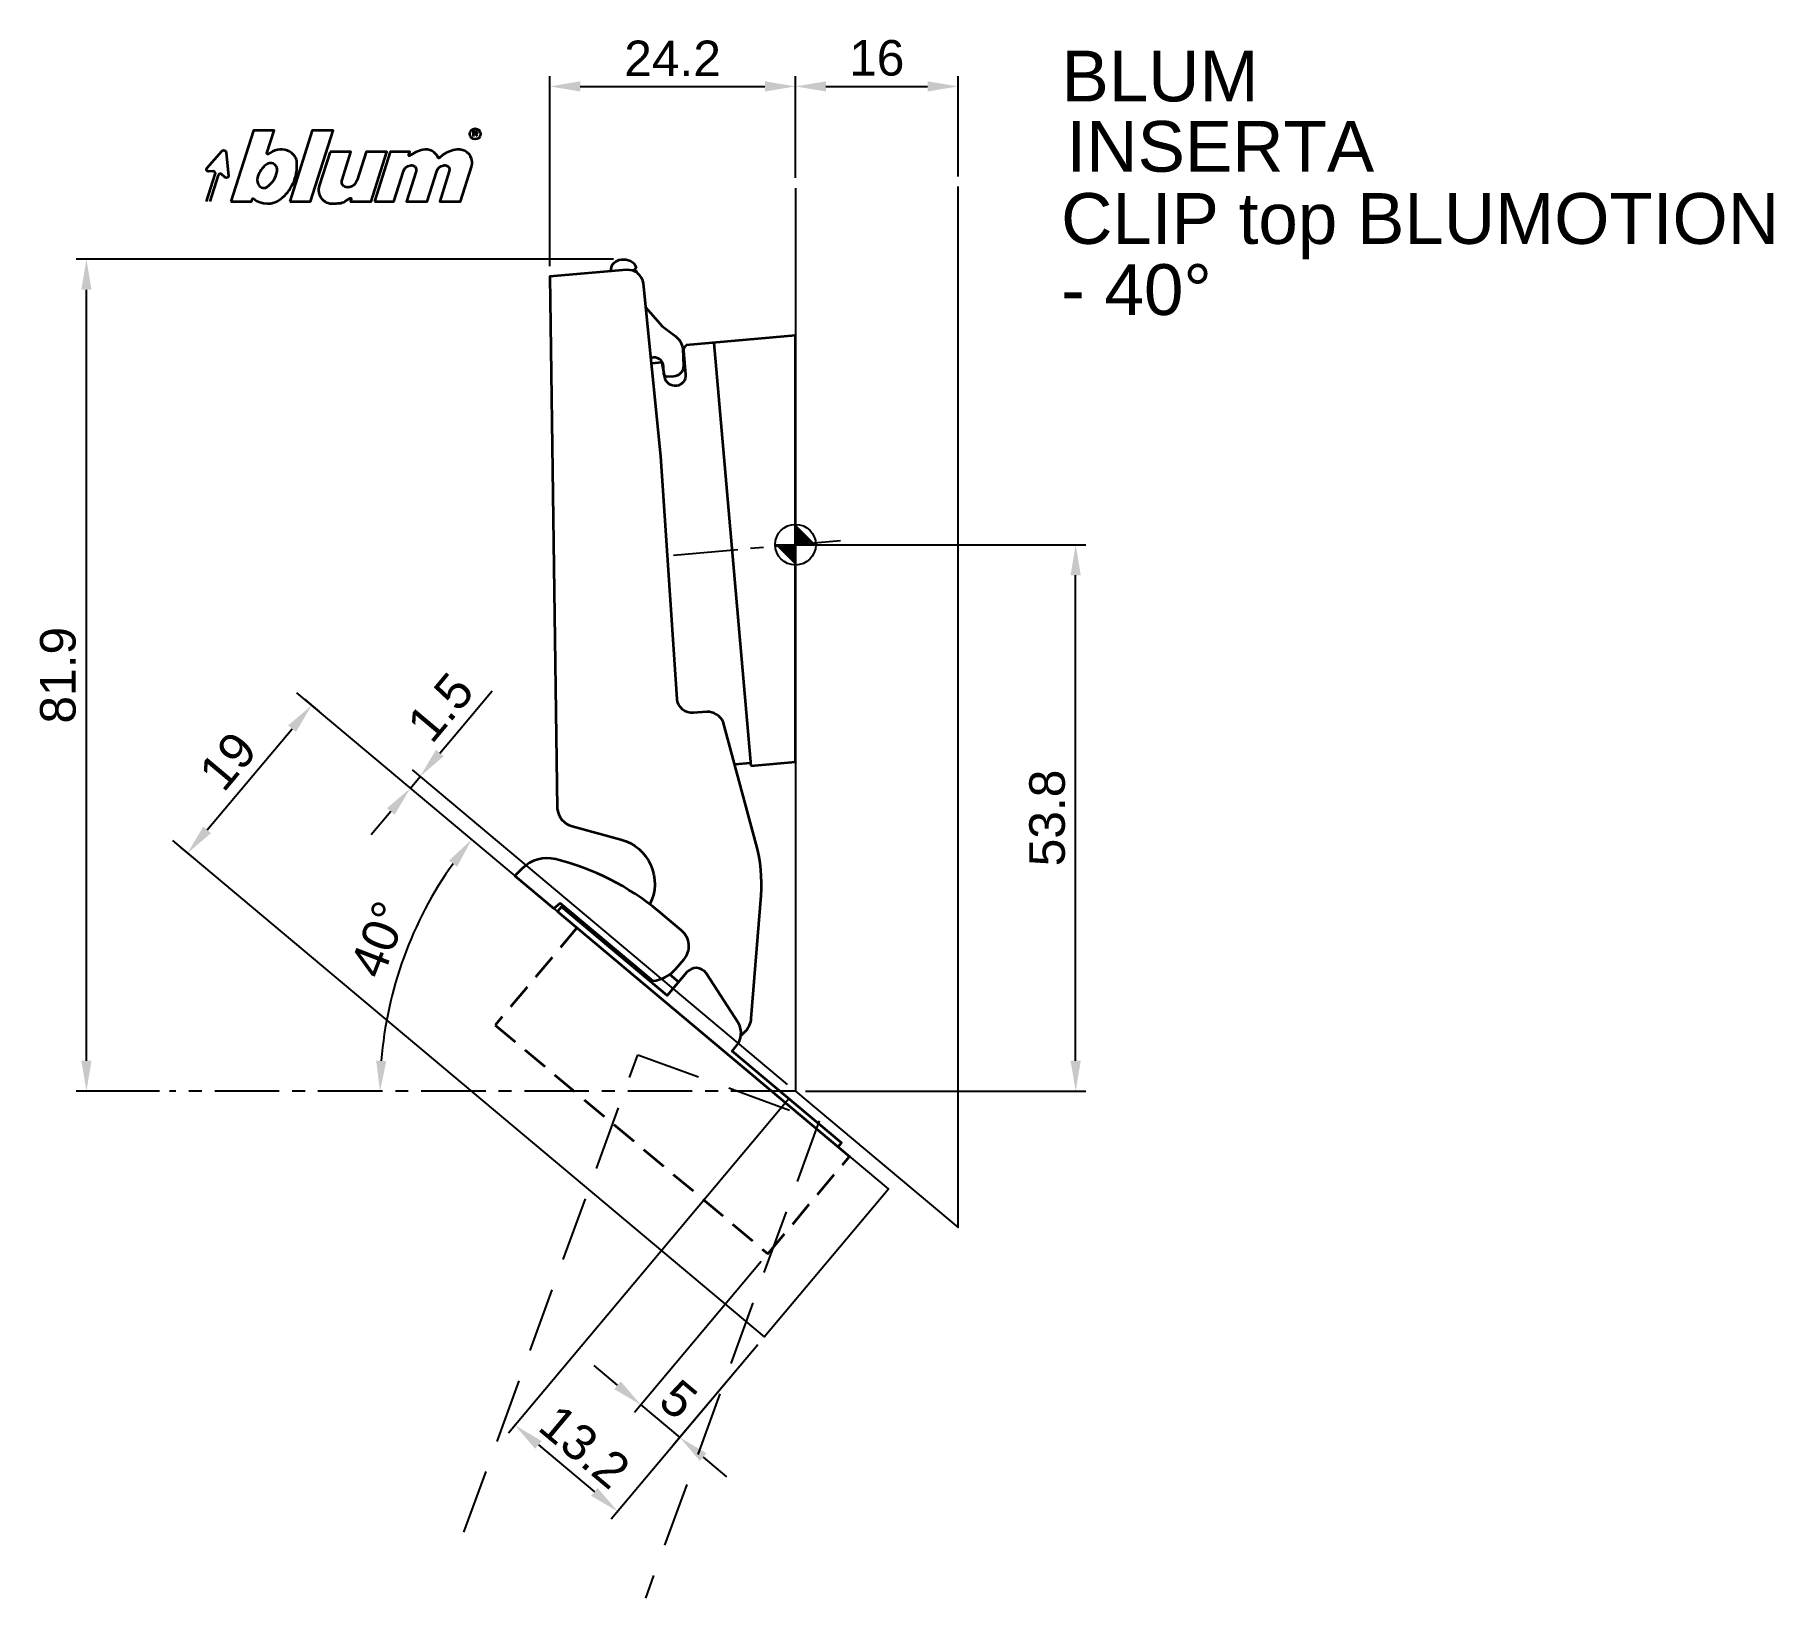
# Model space of a CAD drawing. Extents: x -75 to 96, y -104 to 50.
import ezdxf

# ---------------------------------------------------------------- set-up
doc = ezdxf.new("R2010")
doc.units = 0
doc.header["$PDMODE"] = 35
doc.header["$PDSIZE"] = 5
doc.linetypes.add('MITTE', pattern=[50.8, 31.75, -6.35, 6.35, -6.35])
doc.linetypes.add('STRICHLINIE', pattern=[19.05, 12.7, -6.35])
doc.layers.get('Defpoints').update_dxf_attribs({"linetype": 'CONTINUOUS'})
doc.layers.add('1', color=2, linetype='CONTINUOUS')
doc.layers.add('5', color=1, linetype='CONTINUOUS')
doc.layers.add('6', color=3, linetype='CONTINUOUS', lineweight=35)
doc.styles.add('Beschlag', font='ARIAL.TTF')
doc.dimstyles.new('Beschlag', dxfattribs={"dimtxt": 3.5, "dimasz": 3, "dimexe": 1, "dimexo": 1, "dimgap": 1, "dimtad": 1, "dimdec": 1, "dimdsep": 46, "dimtxsty": 'Beschlag', "dimcen": 2, "dimclrd": 256, "dimclre": 256, "dimclrt": 256, "dimadec": 1, "dimazin": 2, "dimtfac": 0.71, "dimtdec": 1, "dimtix": 1, "dimtmove": 2, "dimatfit": 0, "dimfxl": 0, "dimtolj": 1, "dimlwd": -1, "dimlwe": -1, "dimarcsym": 0})

# ---------------------------------------------------------------- blocks, each defined once
blk = doc.blocks.new('NullPunkt')
at = {"layer": '5'}
for points in [[(0, 2), (0, -2)], [(-2, 0), (2, 0)]]:
    blk.add_lwpolyline(points, dxfattribs=at)
blk.add_circle((0, 0), 2, dxfattribs=at)
for points in [[(0, 0), (-2, 0), (0, 2)], [(0, 0), (2, 0), (0, -2)]]:
    blk.add_solid(points, dxfattribs=at)
blk = doc.blocks.new('*D1')
at = {"layer": '1'}
for p, q in [((1, 0), (28.57, 0)), ((27.57, -50.8), (27.57, -3)), ((1, -53.8), (28.57, -53.8))]:
    blk.add_line(p, q, dxfattribs=at)
for points in [[(27.07, -3), (28.07, -3), (27.57, 0)], [(27.07, -50.8), (28.07, -50.8), (27.57, -53.8)]]:
    blk.add_solid(points, dxfattribs=at)
at = {"layer": 'Defpoints', "color": 0}
for p in [(0, 0), (27.57, 0), (0, -53.8)]:
    blk.add_point(p, dxfattribs=at)
at = {"layer": '1', "insert": (24.78, -26.9), "char_height": 3.5, "attachment_point": 5, "rotation": 90, "style": 'Beschlag'}
blk.add_mtext('\\A1;53.8', dxfattribs=at)
blk = doc.blocks.new('*D2')
at = {"layer": '1'}
for p, q in [((-17.92, 28.09), (-70.77, 28.09)), ((-69.77, -50.8), (-69.77, 25.09)), ((-62.58, -53.8), (-70.77, -53.8))]:
    blk.add_line(p, q, dxfattribs=at)
for points in [[(-70.27, 25.09), (-69.27, 25.09), (-69.77, 28.09)], [(-70.27, -50.8), (-69.27, -50.8), (-69.77, -53.8)]]:
    blk.add_solid(points, dxfattribs=at)
at = {"layer": 'Defpoints', "color": 0}
for p in [(-69.77, 28.09), (-16.92, 28.09), (-61.58, -53.8)]:
    blk.add_point(p, dxfattribs=at)
at = {"layer": '1', "insert": (-72.56, -12.85), "char_height": 3.5, "attachment_point": 5, "rotation": 90, "style": 'Beschlag'}
blk.add_mtext('\\A1;81.9', dxfattribs=at)
blk = doc.blocks.new('*D3')
at = {"layer": '1'}
for p, q in [((-24.18, 27.41), (-24.18, 46.11)), ((-21.18, 45.11), (-3, 45.11)), ((0, 36.11), (0, 46.11))]:
    blk.add_line(p, q, dxfattribs=at)
for points in [[(-21.18, 45.61), (-21.18, 44.61), (-24.18, 45.11)], [(-3, 45.61), (-3, 44.61), (0, 45.11)]]:
    blk.add_solid(points, dxfattribs=at)
at = {"layer": 'Defpoints', "color": 0}
for p in [(0, 45.11), (0, 35.11), (-24.18, 26.41)]:
    blk.add_point(p, dxfattribs=at)
at = {"layer": '1', "insert": (-12.09, 47.87), "char_height": 3.5, "attachment_point": 5, "style": 'Beschlag'}
blk.add_mtext('\\A1;24.2', dxfattribs=at)
blk = doc.blocks.new('*D4')
at = {"layer": '1'}
for p, q in [((0, 36.11), (0, 46.11)), ((3, 45.11), (13, 45.11)), ((16, 36.25), (16, 46.11))]:
    blk.add_line(p, q, dxfattribs=at)
for points in [[(3, 45.61), (3, 44.61), (0, 45.11)], [(13, 45.61), (13, 44.61), (16, 45.11)]]:
    blk.add_solid(points, dxfattribs=at)
at = {"layer": 'Defpoints', "color": 0}
for p in [(16, 45.11), (0, 35.11), (16, 35.25)]:
    blk.add_point(p, dxfattribs=at)
at = {"layer": '1', "insert": (8, 47.9), "char_height": 3.5, "attachment_point": 5, "style": 'Beschlag'}
blk.add_mtext('\\A1;16', dxfattribs=at)
blk = doc.blocks.new('*D5')
at = {"layer": '1'}
for p, q in [((-48.31, -15.22), (-46.84, -16.45)), ((-57.89, -28.07), (-49.53, -18.11)), ((-60.53, -29.77), (-59.05, -31.01))]:
    blk.add_line(p, q, dxfattribs=at)
for points in [[(-49.92, -17.79), (-49.15, -18.43), (-47.6, -15.81)], [(-58.27, -27.74), (-57.51, -28.39), (-59.82, -30.36)]]:
    blk.add_solid(points, dxfattribs=at)
at = {"layer": 'Defpoints', "color": 0}
for p in [(-49.08, -14.57), (-47.6, -15.81), (-61.29, -29.13)]:
    blk.add_point(p, dxfattribs=at)
at = {"layer": '1', "insert": (-55.85, -21.3), "char_height": 3.5, "attachment_point": 5, "rotation": 49.9998, "style": 'Beschlag'}
blk.add_mtext('\\A1;19', dxfattribs=at)
blk = doc.blocks.new('*D6')
at = {"layer": '1'}
for p, q in [((-35, -20.51), (-33.07, -18.21)), ((-0.77, -53.15), (-37.69, -22.17)), ((-37.89, -23.96), (-36.93, -22.81)), ((-37.16, -24.57), (-37.13, -24.6)), ((-39.82, -26.26), (-41.75, -28.56))]:
    blk.add_line(p, q, dxfattribs=at)
for points in [[(-35.38, -20.19), (-34.62, -20.83), (-36.93, -22.81)], [(-40.2, -25.94), (-39.44, -26.58), (-37.89, -23.96)]]:
    blk.add_solid(points, dxfattribs=at)
at = {"layer": 'Defpoints', "color": 0}
for p in [(-37.93, -23.93), (-36.93, -22.81), (0, -53.8)]:
    blk.add_point(p, dxfattribs=at)
at = {"layer": '1', "insert": (-34.93, -16.01), "char_height": 3.5, "attachment_point": 5, "rotation": 49.9998, "style": 'Beschlag'}
blk.add_mtext('\\A1;1.5', dxfattribs=at)
blk = doc.blocks.new('*D7')
at = {"layer": '1'}
blk.add_arc((-2.33, -53.8), 38.54, 144.4608, 175.5392, dxfattribs=at)
for points in [[(-34.09, -31.09), (-33.3, -31.7), (-31.86, -29.02)], [(-40.26, -50.82), (-41.26, -50.78), (-40.88, -53.8)]]:
    blk.add_solid(points, dxfattribs=at)
at = {"layer": 'Defpoints', "color": 0}
for p in [(-49.08, -14.57), (-39.84, -44.91), (-61.58, -53.8), (0, -53.8), (9.14, -63.42)]:
    blk.add_point(p, dxfattribs=at)
at = {"layer": '1', "insert": (-40.97, -38.84), "char_height": 3.5, "attachment_point": 5, "rotation": 68.8322, "style": 'Beschlag'}
blk.add_mtext('\\A1;40°', dxfattribs=at)
blk = doc.blocks.new('*D8')
at = {"layer": '1'}
for p, q in [((-0.64, -54.56), (-28.24, -87.45)), ((-3.71, -78.75), (-18.13, -95.93)), ((-25.3, -88.61), (-19.79, -93.23))]:
    blk.add_line(p, q, dxfattribs=at)
for points in [[(-24.97, -88.23), (-25.62, -88.99), (-27.59, -86.68)], [(-19.47, -92.85), (-20.11, -93.62), (-17.49, -95.16)]]:
    blk.add_solid(points, dxfattribs=at)
at = {"layer": 'Defpoints', "color": 0}
for p in [(0, -53.8), (-3.07, -77.98), (-17.49, -95.16)]:
    blk.add_point(p, dxfattribs=at)
at = {"layer": '1', "insert": (-20.75, -88.79), "char_height": 3.5, "attachment_point": 5, "rotation": 320.0001, "style": 'Beschlag'}
blk.add_mtext('\\A1;13.2', dxfattribs=at)
blk = doc.blocks.new('*D9')
at = {"layer": '1'}
for p, q in [((-3.37, -70.55), (-15.85, -85.43)), ((-3.71, -78.75), (-12.02, -88.65)), ((-17.51, -82.74), (-19.81, -80.81)), ((-15.21, -84.67), (-11.38, -87.88)), ((-9.08, -89.81), (-6.78, -91.74))]:
    blk.add_line(p, q, dxfattribs=at)
for points in [[(-17.19, -82.36), (-17.83, -83.12), (-15.21, -84.67)], [(-8.76, -89.43), (-9.4, -90.19), (-11.38, -87.88)]]:
    blk.add_solid(points, dxfattribs=at)
at = {"layer": 'Defpoints', "color": 0}
for p in [(-2.72, -69.79), (-3.07, -77.98), (-11.38, -87.88)]:
    blk.add_point(p, dxfattribs=at)
at = {"layer": '1', "insert": (-11.51, -84.14), "char_height": 3.5, "attachment_point": 5, "rotation": 320.0001, "style": 'Beschlag'}
blk.add_mtext('\\A1;5', dxfattribs=at)
blk = doc.blocks.new('Logo_BLUM')
at = {"layer": '6', "color": 20, "linetype": 'Continuous'}
for points in [[(2.39, 0), (4.43, 0), (4.52, 0.26, -0.512391), (4.62, 0.29, 0.357881), (7.3, 0.25, 0.116336), (8.5, 1.76, 0.127435), (8.89, 3.85, 0.227045), (8.36, 4.79, 0.273775), (6.5, 4.93), (6.04, 4.67, -0.689828), (5.94, 4.76), (6.65, 7), (4.61, 7)], [(5.59, 3.39, 0.16703), (4.99, 2.14, 0.322673), (5.41, 1.39, 0.260102), (5.93, 1.42, 0.211929), (6.95, 3, 0.250706), (6.73, 3.62, 0.316796), (6.01, 3.72, 0.086595)], [(12.15, 4.9), (11.09, 1.53, 0.527578), (12.44, -0.2, -0.003338), (13.06, -0.17, 0.131781), (13.63, 0.02), (14.12, 0.32, -0.706223), (14.22, 0.24), (14.15, 0), (16.19, 0), (17.75, 4.9), (15.7, 4.9), (14.81, 2.11, -0.253672), (14.11, 1.42, -0.127823), (13.72, 1.42, -0.447747), (13.33, 2.15), (14.2, 4.9)], [(16.53, 0), (18.44, 0), (19.39, 3, -0.282196), (20.04, 3.56, -0.141376), (20.38, 3.52, -0.3938), (20.62, 2.99), (19.67, 0), (21.72, 0), (22.67, 3, -0.282189), (23.31, 3.56, -0.141385), (23.65, 3.52, -0.393792), (23.89, 2.99), (22.94, 0), (24.99, 0), (26.07, 3.42, 0.424526), (25.18, 5.07, 0.098115), (24.64, 5.11, 0.114777), (23.24, 4.6), (22.89, 4.28, -0.522588), (22.79, 4.31, 0.36711), (21.28, 5.09, 0.102012), (20, 4.5, -0.748324), (19.89, 4.58), (20, 4.9), (18.08, 4.9)]]:
    blk.add_lwpolyline(points, format="xyb", close=True, dxfattribs=at)
blk.add_lwpolyline([(8.18, 0), (10.23, 0), (12.45, 7), (10.4, 7)], close=True, dxfattribs=at)
for points in [[(26.26, 6.4), (26.26, 6.9), (26.52, 6.9, -0.975005), (26.53, 6.67, 0.014563), (26.45, 6.67), (26.26, 6.67), (26.45, 6.67), (26.52, 6.6), (26.57, 6.53), (26.62, 6.42)], [(0, 0), (0.86, 2.7, 0.480207), (0.67, 2.98), (0.19, 2.97, -0.689229), (0.05, 3.33), (1.49, 4.95, -0.685285), (1.94, 4.79), (2.15, 2.54, -0.636083), (1.84, 2.36), (1.47, 2.68, 0.560356), (1.16, 2.59), (0.34, 0)]]:
    blk.add_lwpolyline(points, format="xyb", dxfattribs=at)
blk.add_circle((26.44, 6.65), 0.527, dxfattribs=at)

msp = doc.modelspace()

# ---------------------------------------------------------------- linework, layer by layer
at = {"layer": '1'}
msp.add_line((-33.07, -18.21), (-29.86, -14.38), dxfattribs=at)
at = {"layer": '5', "linetype": 'MITTE', "ltscale": 0.2}
for p, q in [((4.44, 0.39), (-12.47, -1.09)), ((0, -53.8), (-61.58, -53.8))]:
    msp.add_line(p, q, dxfattribs=at)
at = {"layer": '5'}
for points in [[(0, 35.11), (0, -53.8), (16, -67.22), (16, 35.25)], [(-61.29, -29.13), (-3.07, -77.98), (9.14, -63.42), (-49.08, -14.57)]]:
    msp.add_lwpolyline(points, dxfattribs=at)
at = {"layer": '5', "linetype": 'STRICHLINIE', "ltscale": 0.5}
msp.add_lwpolyline([(-32.62, -97.21), (-15.52, -50.22), (2.33, -56.72), (-14.77, -103.7)], dxfattribs=at)
at = {"layer": '6'}
for p, q in [((0, 20.58), (-10.77, 19.64)), ((0, -21.38), (0, 20.58)), ((-10.97, 19.37), (-11.01, 19.11)), ((-11.01, 19.11), (-10.81, 16.75)), ((-10.9, 19.48), (-10.97, 19.37)), ((-10.77, 19.64), (-10.9, 19.48)), ((-8.04, 19.87), (-4.4, -21.77)), ((-5.98, -21.61), (-4.43, -21.48)), ((-4.4, -21.77), (0, -21.38)), ((-11.49, -43.05), (-12.37, -42.3))]:
    msp.add_line(p, q, dxfattribs=at)
for points in [[(-18.14, 26.91), (-18.15, 27, -0.303341), (-17.56, 27.95, -0.299366), (-15.87, 27.68), (-15.67, 27.27), (-15.85, 27.08), (-15.64, 26.89), (-15.63, 26.8)], [(-5.37, -48.35), (-4.91, -47.87, 0.174947), (-4.35, -46.63), (-4.35, -46.63), (-3.39, -34.54, 0.085508), (-3.86, -29.47), (-7.1, -17.45, 0.295086), (-8.73, -16.45), (-10.03, -16.56, -0.413225), (-11.65, -15.19), (-13.24, 8.71), (-14.97, 25.7, 0.409377), (-16.59, 27.04), (-24.18, 26.41), (-23.44, -25.97, 0.314377), (-21.97, -27.72), (-17.17, -29.02, -0.475382), (-14.33, -35.4)], [(-14.73, 23.36), (-13.12, 21.51), (-11.81, 20.52, -0.199044), (-11.09, 19.28), (-11.03, 17.59, -0.414213), (-12, 16.55), (-12.65, 16.53, -0.414166), (-12.96, 16.82), (-12.98, 17.52, 0.498263), (-14.22, 18.39, -2.261769)], [(-10.81, 16.75, -0.957381), (-12.87, 16.48), (-13.12, 17.93, -1.247403), (-13.12, 17.93), (-14.17, 17.83)], [(4.2, -59.28), (4.52, -58.89), (-6.24, -49.87), (-5.82, -49.36, 0.312987), (-5.61, -47.09), (-8.8, -42.16, 0.486363), (-10.69, -42.09), (-12.61, -44.39), (-12.61, -44.39), (-23.03, -35.65), (-23.42, -36.11), (5.31, -60.21)]]:
    msp.add_lwpolyline(points, format="xyb", dxfattribs=at)
at = {"layer": '6', "flags": 128}
msp.add_lwpolyline([(-10.96, -40.81, 0.414214), (-11.21, -37.99), (-13.49, -36.08, 0.114125), (-23.58, -30.96, 0.262579), (-26.89, -31.88), (-27.6, -32.59), (-23.78, -35.8), (-23.15, -35.28), (-14.03, -42.94, 0.191102), (-11.81, -41.79), (-10.96, -40.81)], format="xyb", dxfattribs=at)
at = {"layer": '6', "linetype": 'STRICHLINIE', "ltscale": 0.2}
msp.add_lwpolyline([(-21.5, -37.71), (-29.54, -47.29), (-2.72, -69.79), (5.31, -60.21)], dxfattribs=at)

# ---------------------------------------------------------------- block references
at = {"layer": '5', "rotation": 90}
msp.add_blockref('NullPunkt', (0, 0), dxfattribs=at)
at = {"layer": '6'}
msp.add_blockref('Logo_BLUM', (-57.95, 33.78), dxfattribs=at)

# ---------------------------------------------------------------- texts
at = {"layer": '1', "linetype": 'Continuous', "style": 'Beschlag'}
for s, p in [('BLUM', (26.17, 43.63)), ('CLIP top BLUMOTION', (26.14, 29.61)), ('- 40%%D', (26.14, 22.61))]:
    msp.add_text(s, height=5, dxfattribs=at).set_placement(p)
at = {"layer": '1', "insert": (26.68, 41.71), "char_height": 5, "width": 110.7908, "attachment_point": 1, "style": 'Beschlag'}
msp.add_mtext('INSERTA', dxfattribs=at)

# ---------------------------------------------------------------- dimensions: what is measured, and where the dimension line sits
at = {"layer": '1'}
for base, p1, p2, angle, picture, middle in [((0, 45.11), (-24.18, 26.41), (0, 35.11), 180, '*D3', (-12.09, 47.87)), ((16, 45.11), (0, 35.11), (16, 35.25), 180, '*D4', (8, 47.9)), ((-69.77, 28.09), (-61.58, -53.8), (-16.92, 28.09), 90, '*D2', (-72.56, -12.85)), ((27.57, 0), (0, -53.8), (0, 0), 90, '*D1', (24.78, -26.9)), ((-17.49, -95.16), (0, -53.8), (-3.07, -77.98), 320.0001, '*D8', (-20.75, -88.79)), ((-11.38, -87.88), (-2.72, -69.79), (-3.07, -77.98), 320.0001, '*D9', (-11.51, -84.14))]:
    dim = msp.add_linear_dim(base=base, p1=p1, p2=p2, angle=angle, dimstyle='Beschlag', dxfattribs=at)
    dim.commit()
    dim.dimension.update_dxf_attribs({"geometry": picture, "text_midpoint": middle})
dim = msp.add_linear_dim(base=(-36.93, -22.81), p1=(-37.93, -23.93), p2=(0, -53.8), angle=229.9998, dimstyle='Beschlag', dxfattribs=at)
dim.commit()
dim.dimension.update_dxf_attribs({"geometry": '*D6', "text_midpoint": (-34.93, -16.01), "dimtype": 160})
dim = msp.add_angular_dim_2l(base=(-39.84, -44.91), line1=((9.14, -63.42), (-49.08, -14.57)), line2=((0, -53.8), (-61.58, -53.8)), dimstyle='Beschlag', dxfattribs=at)
dim.commit()
dim.dimension.update_dxf_attribs({"geometry": '*D7', "text_midpoint": (-40.97, -38.84), "dimtype": 162})
dim = msp.add_aligned_dim(p1=(-61.29, -29.13), p2=(-49.08, -14.57), distance=-1.92, dimstyle='Beschlag', dxfattribs=at)
dim.commit()
dim.dimension.update_dxf_attribs({"geometry": '*D5', "text_midpoint": (-55.85, -21.3)})

doc.saveas('drawing.dxf')
